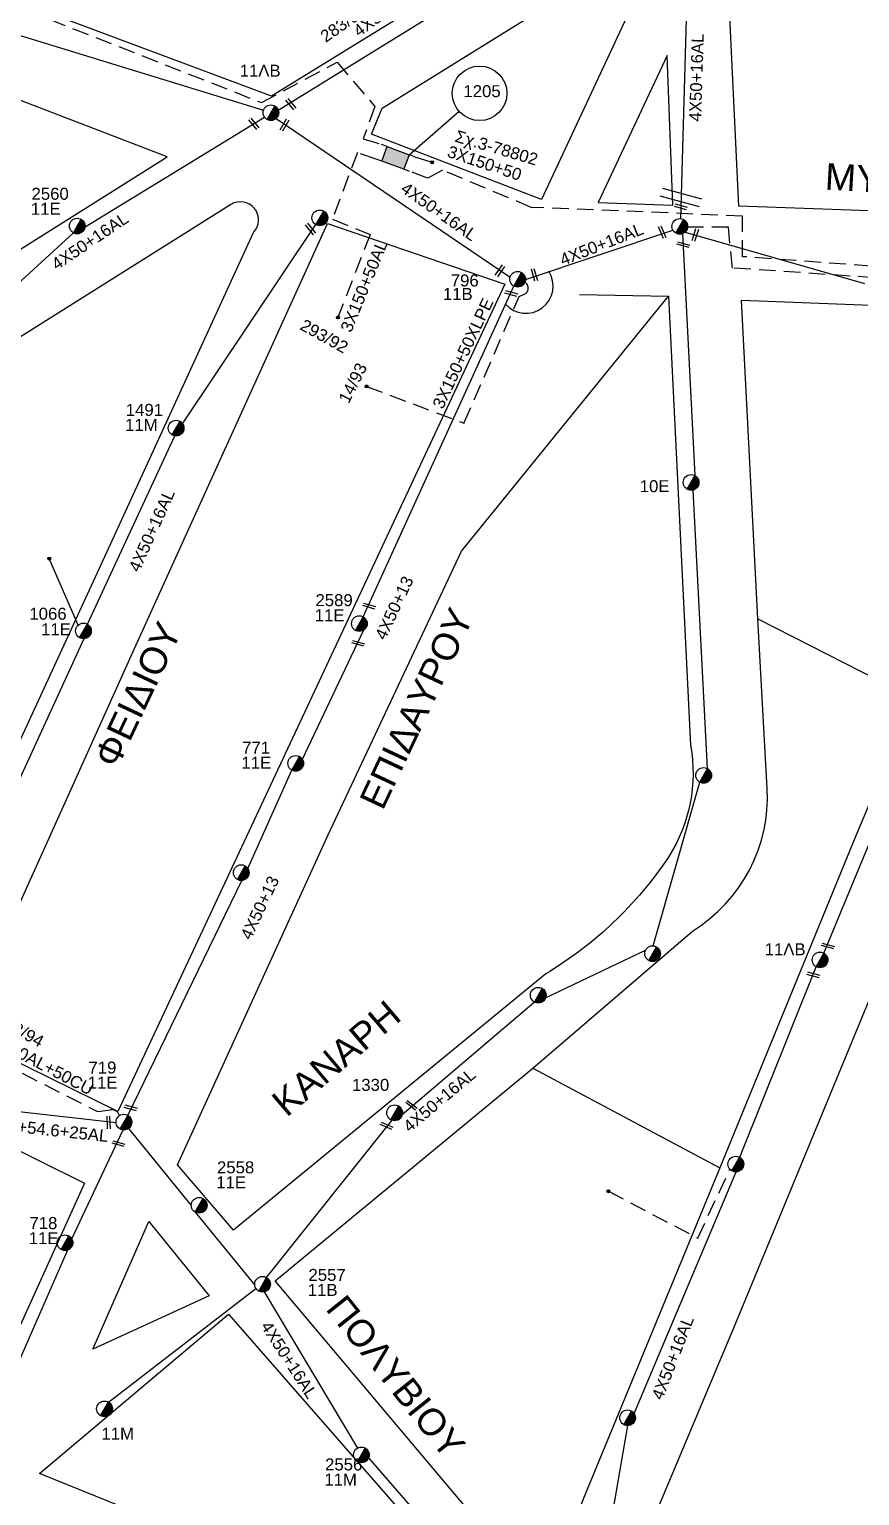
# Model space of a CAD drawing. Header units: millimetres. Extents: x 8791 to 11104, y 1833 to 2902.
# Drawn here: x 9013.5 to 9140.8, y 2456.7 to 2681.6 of the extents above; entities that cross this region are included whole.
import ezdxf
from ezdxf.enums import TextEntityAlignment as Align

# ---------------------------------------------------------------- set-up
doc = ezdxf.new("R2010")
doc.units = ezdxf.units.MM
doc.linetypes.add('DASHED', pattern=[19.05, 12.7, -6.35])
for name, color, linetype in [('Link Box 4 Διευθύνσεων', 7, 'Continuous'), ('Γέφυρες Εναερίου Δικτύου', 7, 'Continuous'), ('Γυμνά εναέρια ΧΤ και ΦΟΠ (3Φ)   4x50+16AL', 7, 'Continuous'), ('Επιγραφές - Σχήματα', 7, 'Continuous'), ('Καλώδια ΧΤ   3x150+50AL', 7, 'DASHED'), ('Καλώδια ΧΤ   3x150+50AL XLPE', 7, 'DASHED'), ('Καλώδια ΧΤ   3x150+70AL', 7, 'DASHED'), ('Καλώδια ΧΤ   3x150AL+50CU', 7, 'DASHED'), ('Καλώδια ΧΤ   4x50+13', 7, 'Continuous'), ('Μηχανική τομή', 7, 'Continuous'), ('Στύλος ΦΜ', 7, 'Continuous'), ('Στύλος ΦΜ @ 1', 7, 'Continuous'), ('Συνδέσεις', 7, 'Continuous'), ('Συνεστραμμένα ΧΤ   3x70+54.6+25AL', 7, 'SYN_LINE'), ('Υπόβαθρο ΔΕΗ', 7, 'Continuous')]:
    doc.layers.add(name, color=color, linetype=linetype)
doc.styles.add('ar', font='ARIAL.TTF')
doc.styles.get("Standard").update_dxf_attribs({"font": 'ARIAL.TTF'})
doc.linetypes.add('SYN_LINE', pattern='A,0.5,-0.0001,["/\\/\\/\\/",Standard,S=0.1,R=0,X=0,Y=-0.05],-0.25', length=0.7501)

# ---------------------------------------------------------------- blocks, each defined once
blk = doc.blocks.new('ΥΠΑΡΧΩΝ ΤΣΙΜΕΝΤΕΝΙΟΣ ΣΤΥΛΟΣ')
at = {"layer": 'Στύλος ΦΜ'}
blk.add_hatch(color=256, dxfattribs=at).paths.add_polyline_path([(-1.29, -2.28, 0.574793), (2.62, 0, 0.268822), (1.3, 2.27)])
blk.add_line((-1.29, -2.28), (1.3, 2.27), dxfattribs=at)
blk.add_circle((0, 0), 2.62, dxfattribs=at)
at = {"layer": 'Στύλος ΦΜ', "flags": 4}
for tag, p in [('ΑΡΙΘΜΟΣ', (-4.68, 8.05)), ('ΤΥΠΟΣ', (-4.91, 3.03))]:
    blk.add_attdef(tag, p, '', height=4, dxfattribs=at)
blk = doc.blocks.new('LINK BOX 4 ΑΝΑΧΩΡΗΣΕΩΝ')
at = {"layer": 'Link Box 4 Διευθύνσεων', "ltscale": 40}
blk.add_hatch(color=256, dxfattribs=at).paths.add_polyline_path([(-3.54, 0), (-3.54, -4.67), (3.54, -4.67), (3.54, 0)])
for p, q in [((-3.54, 0), (-5.33, 0)), ((5.33, 0), (3.54, 0)), ((-3.54, -4.67), (-5.33, -4.67)), ((5.33, -4.67), (3.54, -4.67))]:
    blk.add_line(p, q, dxfattribs=at)
blk.add_lwpolyline([(-3.54, -4.67), (-3.54, 0), (3.54, 0), (3.54, -4.67)], close=True, dxfattribs=at)
blk = doc.blocks.new('ΜΗΧΑΝΙΚΗ ΤΟΜΗ')
at = {"layer": 'Μηχανική τομή', "ltscale": 40}
for p, q in [((-1.89, 0.78), (1.89, 0.78)), ((1.89, 0), (-1.89, 0))]:
    blk.add_line(p, q, dxfattribs=at)
blk = doc.blocks.new('_ΣΥΝΔΕΣΗ')
at = {"layer": 'Συνδέσεις', "linetype": 'SYN_LINE', "ltscale": 40}
blk.add_hatch(color=256, dxfattribs=at).paths.add_polyline_path([(0.5, -0.01, 1), (-0.5, -0.01, 1)])
at = {"layer": 'Συνδέσεις'}
blk.add_circle((0, -0.01), 0.5, dxfattribs=at)

msp = doc.modelspace()

# ---------------------------------------------------------------- linework, layer by layer
at = {"layer": 'Γέφυρες Εναερίου Δικτύου', "color": 6, "linetype": 'DASHED', "ltscale": 0.2}
msp.add_lwpolyline([(9065.17, 2626.84), (9080.11, 2621.2)], dxfattribs=at)
at = {"layer": 'Γέφυρες Εναερίου Δικτύου', "linetype": 'SYN_LINE', "ltscale": 10}
msp.add_lwpolyline([(9020.94, 2590.22), (9016.5, 2600.48)], dxfattribs=at)
at = {"layer": 'Γέφυρες Εναερίου Δικτύου', "color": 85, "linetype": 'DASHED', "ltscale": 0.2}
msp.add_lwpolyline([(9102.25, 2503.43), (9115.94, 2496.23), (9120.87, 2506.8)], dxfattribs=at)
at = {"layer": 'Γυμνά εναέρια ΧΤ και ΦΟΠ (3Φ)   4x50+16AL', "color": 133}
msp.add_lwpolyline([(9051.63, 2669.22), (9078.52, 2685.8)], dxfattribs=at)
at = {"layer": 'Γυμνά εναέρια ΧΤ και ΦΟΠ (3Φ)   4x50+16AL', "color": 173}
for points in [[(9113.35, 2652.57), (9114.25, 2684.94)], [(9028.69, 2513.06), (9038.29, 2501.23)], [(9038.9, 2500.22), (9048.03, 2489.02)], [(9049.45, 2487.98), (9063.78, 2464.05)], [(9065.48, 2462.53), (9089.18, 2435.19)]]:
    msp.add_lwpolyline(points, dxfattribs=at)
at = {"layer": 'Γυμνά εναέρια ΧΤ και ΦΟΠ (3Φ)   4x50+16AL', "color": 1}
for points in [[(9007.36, 2682.11), (9049.36, 2669.21)], [(9036.96, 2621.13), (9057.41, 2651.65)], [(9022.36, 2590.39), (9035.79, 2619.26)]]:
    msp.add_lwpolyline(points, dxfattribs=at)
at = {"layer": 'Γυμνά εναέρια ΧΤ και ΦΟΠ (3Φ)   4x50+16AL', "color": 27}
for points in [[(9022.01, 2651.34), (9049.52, 2668.13)], [(8992.2, 2624.73), (9020.22, 2650.39)]]:
    msp.add_lwpolyline(points, dxfattribs=at)
at = {"layer": 'Γυμνά εναέρια ΧΤ και ΦΟΠ (3Φ)   4x50+16AL', "color": 6}
for points in [[(9051.3, 2667.92), (9087.17, 2643.6)], [(9089.53, 2643.25), (9112.14, 2650.79)], [(9114.02, 2650.52), (9141.51, 2642.65)]]:
    msp.add_lwpolyline(points, dxfattribs=at)
at = {"layer": 'Γυμνά εναέρια ΧΤ και ΦΟΠ (3Φ)   4x50+16AL', "color": 5}
for points in [[(9115.52, 2613.17), (9113.66, 2650.28)], [(9117.43, 2568.25), (9115.25, 2610.97)], [(9109.12, 2541.06), (9116.24, 2566.16)], [(9092.6, 2533.06), (9107.93, 2540.39)], [(9070.64, 2515.18), (9090.88, 2532.44)], [(9049.82, 2490.21), (9069.08, 2514.31)], [(9025.59, 2471.09), (9048.21, 2488.51)]]:
    msp.add_lwpolyline(points, dxfattribs=at)
at = {"layer": 'Γυμνά εναέρια ΧΤ και ΦΟΠ (3Φ)   4x50+16AL', "color": 85}
for points in [[(9135.28, 2539.95), (9150.04, 2575.56)], [(9122.37, 2508.64), (9134.09, 2537.86)], [(9106.19, 2469.34), (9121.81, 2506.39)], [(9099.22, 2432.87), (9105.2, 2467.48)]]:
    msp.add_lwpolyline(points, dxfattribs=at)
at = {"layer": 'Επιγραφές - Σχήματα', "ltscale": 20}
msp.add_line((9071.71, 2662.38), (9079.34, 2669.03), dxfattribs=at)
msp.add_circle((9082.5, 2671.79), 4.19, dxfattribs=at)
msp.add_arc((9089.58, 2642.24), 4.19, 221.1135, 33.125, dxfattribs=at)
at = {"layer": 'Καλώδια ΧΤ   3x150+50AL', "color": 5, "ltscale": 0.2}
msp.add_lwpolyline([(9201.45, 2678.39), (9204.47, 2677.07), (9201.64, 2670.14), (9191.16, 2674.21), (9177.29, 2641.18), (9121.25, 2645), (9120.63, 2651.27), (9114.38, 2651.24)], dxfattribs=at)
at = {"layer": 'Καλώδια ΧΤ   3x150+50AL', "color": 27, "ltscale": 0.2}
for points in [[(9201.05, 2677.24), (9202.73, 2676.64), (9200.91, 2672.28), (9190.56, 2676.54), (9176.63, 2642.75), (9122.81, 2646.74), (9122.81, 2652.97), (9090.42, 2654.3), (9076.8, 2659.99), (9074.52, 2658.77), (9071.74, 2659.83)], [(9072.57, 2662.06), (9075.24, 2661.22)]]:
    msp.add_lwpolyline(points, dxfattribs=at)
at = {"layer": 'Καλώδια ΧΤ   3x150+50AL', "color": 2, "ltscale": 0.2}
msp.add_lwpolyline([(9066.64, 2661.71), (9063.75, 2662.7), (9059.92, 2652.47), (9065.73, 2650.16), (9060.78, 2637.43)], dxfattribs=at)
at = {"layer": 'Καλώδια ΧΤ   3x150+50AL XLPE', "color": 6, "linetype": 'DASHED', "ltscale": 0.2}
msp.add_lwpolyline([(9080.15, 2621.29), (9088.55, 2640.62), (9089.33, 2640.97, 0.611409), (9089.44, 2642.81)], format="xyb", dxfattribs=at)
at = {"layer": 'Καλώδια ΧΤ   3x150+70AL', "color": 2, "ltscale": 0.2}
msp.add_lwpolyline([(8920.53, 2727.68), (8921.84, 2730.77), (8924.64, 2729.76), (8920.55, 2718.58), (8966.51, 2701.37), (8966.47, 2700.23), (8998.46, 2688.99), (8999.3, 2691.33), (9010.03, 2687.66), (9009.46, 2685.93), (9049.04, 2670.38), (9060.66, 2676.56), (9066.45, 2669.76), (9064.64, 2664.82), (9067.47, 2663.95)], dxfattribs=at)
at = {"layer": 'Καλώδια ΧΤ   3x150AL+50CU', "color": 30, "ltscale": 0.2}
msp.add_lwpolyline([(8963.43, 2592.01), (8962.11, 2588.83), (8983.73, 2578.77), (8983.81, 2577.18, 0.264758), (8986.61, 2572.8), (8994.24, 2539.44), (8992.27, 2534.97), (8996.07, 2532.83), (8995.38, 2530.13), (9023.91, 2515.66), (9025.92, 2515.92, -0.37576), (9027.27, 2515.01, -1.314669)], format="xyb", dxfattribs=at)
at = {"layer": 'Καλώδια ΧΤ   4x50+13', "color": 6}
msp.add_lwpolyline([(9064.66, 2591.51), (9087.74, 2642.24)], dxfattribs=at)
at = {"layer": 'Καλώδια ΧΤ   4x50+13', "color": 30}
for points in [[(9055.32, 2569.67), (9064.69, 2589.44)], [(9046.96, 2552.93), (9053.71, 2568)], [(9028.56, 2515.06), (9046.03, 2551.08)], [(9019.98, 2496.12), (9027.83, 2512.83)], [(9011.83, 2477.27), (9019.39, 2494.42)]]:
    msp.add_lwpolyline(points, dxfattribs=at)
at = {"layer": 'Καλώδια ΧΤ   4x50+13', "color": 1}
msp.add_lwpolyline([(9021.83, 2588.15), (9009.4, 2561.06)], dxfattribs=at)
at = {"layer": 'Συνεστραμμένα ΧΤ   3x70+54.6+25AL', "color": 30, "linetype": 'SYN_LINE', "ltscale": 20}
msp.add_lwpolyline([(9002.81, 2516.7), (9026.76, 2513.95)], dxfattribs=at)
at = {"layer": 'Υπόβαθρο ΔΕΗ'}
for points in [[(9077.3, 2348.76), (9052.95, 2293.05), (9045.61, 2289.44), (9040.98, 2290.83), (9064.05, 2345.72), (9121.74, 2483.07), (9147.92, 2546.6), (9182.28, 2630.14), (9204.78, 2685.81), (9239.45, 2770.36), (9275.14, 2857.83), (9284.65, 2881.57)], [(9122.65, 2640.05), (9172.99, 2638.14), (9153.23, 2589.17), (9139.66, 2556.72), (9119.32, 2506.99), (9098.39, 2456.19), (9092.36, 2440.79), (9051.16, 2489.69), (9090.63, 2522.29), (9119.32, 2506.99)], [(9097.82, 2640.94), (9111.44, 2640.68)], [(9125.13, 2591.22), (9122.65, 2640.05)]]:
    msp.add_lwpolyline(points, dxfattribs=at)
for points in [[(9028.76, 2740.66), (9110.73, 2708.4), (9050.57, 2671.35), (9010.64, 2686.33)], [(9065.94, 2665.53), (9067.54, 2669.49), (9103.75, 2692), (9107.91, 2689.69), (9091.98, 2655.49)], [(9100.68, 2655.05), (9112.13, 2654.66), (9111.23, 2677.61)], [(9004.93, 2673.46), (8995.15, 2647.08), (9004.75, 2643.31), (9034.62, 2662.04)], [(9059.15, 2651.81), (9086.34, 2642.54), (9056.4, 2578.5), (9027.02, 2515.63), (9002.91, 2527.52), (9029.58, 2586.65)], [(9000.67, 2515.21), (9021.94, 2504.66), (9008.85, 2475.82)], [(9031.76, 2498.8), (9041.04, 2487.39), (9023.19, 2479.21)], [(9043.98, 2484.58), (9089.22, 2432.8), (9088.07, 2430.76), (9051.27, 2445.48), (9015, 2460.12)]]:
    msp.add_lwpolyline(points, close=True, dxfattribs=at)
for points in [[(9122.24, 2654.47), (9119.96, 2701.94, -0.459402), (9122.84, 2703.6), (9189.46, 2677.94), (9179.35, 2652.44)], [(9111.44, 2640.68), (9114.84, 2571.82, -0.189586), (9111.44, 2554.67, -0.112007), (9092.64, 2536.77), (9044.77, 2497.47), (9036.19, 2507.5), (9059.22, 2558), (9079.7, 2601.59)]]:
    msp.add_lwpolyline(points, format="xyb", close=True, dxfattribs=at)
for points in [[(9042.68, 2653.69), (9004.74, 2629.87), (8986.31, 2588.2), (8995.15, 2545.13, 1.152033), (8999.31, 2544.94), (9025.1, 2600.85), (9047.83, 2650.47, 0.878609), (9044.37, 2654.75), (9042.68, 2653.69)], [(9090.63, 2522.29), (9115.13, 2543.32, 0.272944), (9126.6, 2565.16), (9125.13, 2591.22), (9149, 2579.04)]]:
    msp.add_lwpolyline(points, format="xyb", dxfattribs=at)

# ---------------------------------------------------------------- block references
at = {"layer": 'Link Box 4 Διευθύνσεων', "xscale": 0.5104822389464412, "yscale": 0.5104822389464412, "zscale": 0.5104822389464412, "rotation": 339.707776751225}
msp.add_blockref('LINK BOX 4 ΑΝΑΧΩΡΗΣΕΩΝ', (9070.02, 2663), dxfattribs=at)
at = {"layer": 'Μηχανική τομή'}
for p, xscale, yscale, zscale, rotation in [((9053.73, 2670.24), 0.5104822389465569, 0.5104822389465569, 0.5104822389465569, 129.5263923965543), ((9048.05, 2667.22), 0.5104822389465569, 0.5104822389465569, 0.5104822389465569, 129.5263923965543), ((9052.76, 2666.84), 0.5104822389467004, 0.5104822389467004, 0.5104822389467004, 60.20377060093814), ((9113.53, 2656.44), 1.646269829871689, 1.646269829871689, 1.646269829871689, 164.5229313551866), ((9113.4, 2654.58), 0.5104822389464337, 0.5104822389464337, 0.5104822389464337, 164.5229313551866), ((9056.7, 2651.11), 0.5104822389465569, 0.5104822389465569, 0.5104822389465569, 129.5263923965543), ((9110.66, 2650.59), 0.5104822389464745, 0.5104822389464745, 0.5104822389464745, 113.3807660149681), ((9113.78, 2648.78), 0.5104822389464337, 0.5104822389464337, 0.5104822389464337, 164.5229313551866), ((9115.74, 2650.01), 0.5104822389464346, 0.5104822389464346, 0.5104822389464346, 72.1977486850083), ((9085.45, 2644.68), 0.5104822389463145, 0.5104822389463145, 0.5104822389463145, 234.536945501315), ((9090.7, 2643.91), 0.5104822389463184, 0.5104822389463184, 0.5104822389463184, 286.2776215439025), ((9087.4, 2641.29), 0.5104822389464337, 0.5104822389464337, 0.5104822389464337, 164.5229313551866), ((9065.62, 2593.35), 0.5104822389464337, 0.5104822389464337, 0.5104822389464337, 164.5229313551866), ((9063.93, 2587.63), 0.5104822389464337, 0.5104822389464337, 0.5104822389464337, 164.5229313551866), ((9135.96, 2541.23), 0.5104822389464337, 0.5104822389464337, 0.5104822389464337, 164.5229313551866), ((9133.71, 2536.8), 0.5104822389464337, 0.5104822389464337, 0.5104822389464337, 164.5229313551866), ((9029.05, 2516.41), 0.5104822389464337, 0.5104822389464337, 0.5104822389464337, 164.5229313551866), ((9072.17, 2516.74), 0.5104822389464514, 0.5104822389464514, 0.5104822389464514, 142.0416155932423), ((9025.82, 2513.98), 0.5104822389465152, 0.5104822389465152, 0.5104822389465152, 92.96078094854953), ((9068.29, 2513.63), 0.5104822389464193, 0.5104822389464193, 0.5104822389464193, 156.3909187958353), ((9027.19, 2510.92), 0.5104822389464337, 0.5104822389464337, 0.5104822389464337, 164.5229313551866)]:
    msp.add_blockref('ΜΗΧΑΝΙΚΗ ΤΟΜΗ', p, dxfattribs=dict(at, xscale=xscale, yscale=yscale, zscale=zscale, rotation=rotation))
at = {"layer": 'Στύλος ΦΜ @ 1', "ltscale": 40}
ref = msp.add_blockref('ΥΠΑΡΧΩΝ ΤΣΙΜΕΝΤΕΝΙΟΣ ΣΤΥΛΟΣ', (9050.5, 2668.82), dxfattribs=dict(at, xscale=0.4594340150515993, yscale=0.4594340150515993, zscale=0.4594340150515993))
ref.add_attrib('ΤΥΠΟΣ', '11ΛB', (9045.71, 2674.34), dxfattribs={"layer": 'Στύλος ΦΜ', "height": 1.838, "flags": 4})
ref = msp.add_blockref('ΥΠΑΡΧΩΝ ΤΣΙΜΕΝΤΕΝΙΟΣ ΣΤΥΛΟΣ', (9020.81, 2651.44), dxfattribs=dict(at, xscale=0.4594340150515993, yscale=0.4594340150515993, zscale=0.4594340150515993))
ref.add_attrib('ΤΥΠΟΣ', '11E', (9013.7, 2653.16), dxfattribs={"layer": 'Στύλος ΦΜ', "height": 1.838, "flags": 4})
ref.add_attrib('ΑΡΙΘΜΟΣ', '2560', (9013.8, 2655.47), dxfattribs={"layer": 'Στύλος ΦΜ', "height": 1.838, "flags": 4})
at = {"layer": 'Στύλος ΦΜ @ 1', "ltscale": 40, "xscale": 0.4594340150515993, "yscale": 0.4594340150515993, "zscale": 0.4594340150515993}
for p in [(9058, 2652.69), (9113.18, 2651.38), (9116.84, 2567.2), (9045.95, 2552.28), (9109.01, 2539.86), (9091.48, 2533.49), (9121.77, 2507.59), (9105.18, 2468.68)]:
    msp.add_blockref('ΥΠΑΡΧΩΝ ΤΣΙΜΕΝΤΕΝΙΟΣ ΣΤΥΛΟΣ', p, dxfattribs=at)
at = {"layer": 'Στύλος ΦΜ @ 1', "ltscale": 40}
ref = msp.add_blockref('ΥΠΑΡΧΩΝ ΤΣΙΜΕΝΤΕΝΙΟΣ ΣΤΥΛΟΣ', (9088.33, 2643.28), dxfattribs=dict(at, xscale=0.4594340150515993, yscale=0.4594340150515993, zscale=0.4594340150515993))
ref.add_attrib('ΤΥΠΟΣ', '11B', (9076.87, 2640.11), dxfattribs={"layer": 'Στύλος ΦΜ', "height": 1.838, "flags": 4})
ref.add_attrib('ΑΡΙΘΜΟΣ', '796', (9078.07, 2642.17), dxfattribs={"layer": 'Στύλος ΦΜ', "height": 1.838, "flags": 4})
ref = msp.add_blockref('ΥΠΑΡΧΩΝ ΤΣΙΜΕΝΤΕΝΙΟΣ ΣΤΥΛΟΣ', (9035.97, 2620.45), dxfattribs=dict(at, xscale=0.4594340150515993, yscale=0.4594340150515993, zscale=0.4594340150515993))
ref.add_attrib('ΤΥΠΟΣ', '11M', (9028.14, 2620.02), dxfattribs={"layer": 'Στύλος ΦΜ', "height": 1.838, "flags": 4})
ref.add_attrib('ΑΡΙΘΜΟΣ', '1491', (9028.25, 2622.33), dxfattribs={"layer": 'Στύλος ΦΜ', "height": 1.838, "flags": 4})
ref = msp.add_blockref('ΥΠΑΡΧΩΝ ΤΣΙΜΕΝΤΕΝΙΟΣ ΣΤΥΛΟΣ', (9114.92, 2612.12), dxfattribs=dict(at, xscale=0.4594340150515993, yscale=0.4594340150515993, zscale=0.4594340150515993))
ref.add_attrib('ΤΥΠΟΣ', '10E', (9107.04, 2610.63), dxfattribs={"layer": 'Στύλος ΦΜ', "height": 1.838, "flags": 4})
ref = msp.add_blockref('ΥΠΑΡΧΩΝ ΤΣΙΜΕΝΤΕΝΙΟΣ ΣΤΥΛΟΣ', (9064.06, 2590.47), dxfattribs=dict(at, xscale=0.4594340150515993, yscale=0.4594340150515993, zscale=0.4594340150515993))
ref.add_attrib('ΤΥΠΟΣ', '11E', (9057.22, 2590.84), dxfattribs={"layer": 'Στύλος ΦΜ', "height": 1.838, "flags": 4})
ref.add_attrib('ΑΡΙΘΜΟΣ', '2589', (9057.33, 2593.15), dxfattribs={"layer": 'Στύλος ΦΜ', "height": 1.838, "flags": 4})
ref = msp.add_blockref('ΥΠΑΡΧΩΝ ΤΣΙΜΕΝΤΕΝΙΟΣ ΣΤΥΛΟΣ', (9021.76, 2589.35), dxfattribs=dict(at, xscale=0.4594340150515993, yscale=0.4594340150515993, zscale=0.4594340150515993))
ref.add_attrib('ΤΥΠΟΣ', '11E', (9015.26, 2588.68), dxfattribs={"layer": 'Στύλος ΦΜ', "height": 1.838, "flags": 4})
ref.add_attrib('ΑΡΙΘΜΟΣ', '1066', (9013.47, 2591.07), dxfattribs={"layer": 'Στύλος ΦΜ', "height": 1.838, "flags": 4})
ref = msp.add_blockref('ΥΠΑΡΧΩΝ ΤΣΙΜΕΝΤΕΝΙΟΣ ΣΤΥΛΟΣ', (9054.3, 2569.04), dxfattribs=dict(at, xscale=0.4594340150515993, yscale=0.4594340150515993, zscale=0.4594340150515993))
ref.add_attrib('ΤΥΠΟΣ', '11E', (9045.98, 2568.22), dxfattribs={"layer": 'Στύλος ΦΜ', "height": 1.838, "flags": 4})
ref.add_attrib('ΑΡΙΘΜΟΣ', '771', (9046.08, 2570.53), dxfattribs={"layer": 'Στύλος ΦΜ', "height": 1.838, "flags": 4})
ref = msp.add_blockref('ΥΠΑΡΧΩΝ ΤΣΙΜΕΝΤΕΝΙΟΣ ΣΤΥΛΟΣ', (9134.68, 2538.9), dxfattribs=dict(at, xscale=0.4594340150515993, yscale=0.4594340150515993, zscale=0.4594340150515993))
ref.add_attrib('ΤΥΠΟΣ', '11ΛB', (9126.19, 2539.61), dxfattribs={"layer": 'Στύλος ΦΜ', "height": 1.838, "flags": 4})
ref = msp.add_blockref('ΥΠΑΡΧΩΝ ΤΣΙΜΕΝΤΕΝΙΟΣ ΣΤΥΛΟΣ', (9027.96, 2514.02), dxfattribs=dict(at, xscale=0.4594340150515993, yscale=0.4594340150515993, zscale=0.4594340150515993))
ref.add_attrib('ΤΥΠΟΣ', '11E', (9022.42, 2519.16), dxfattribs={"layer": 'Στύλος ΦΜ', "height": 1.838, "flags": 4})
ref.add_attrib('ΑΡΙΘΜΟΣ', '719', (9022.53, 2521.47), dxfattribs={"layer": 'Στύλος ΦΜ', "height": 1.838, "flags": 4})
ref = msp.add_blockref('ΥΠΑΡΧΩΝ ΤΣΙΜΕΝΤΕΝΙΟΣ ΣΤΥΛΟΣ', (9069.47, 2515.45), dxfattribs=dict(at, xscale=0.4594340150515993, yscale=0.4594340150515993, zscale=0.4594340150515993))
ref.add_attrib('ΤΥΠΟΣ', '1330', (9062.93, 2518.82), dxfattribs={"layer": 'Στύλος ΦΜ', "height": 1.838, "flags": 4})
ref = msp.add_blockref('ΥΠΑΡΧΩΝ ΤΣΙΜΕΝΤΕΝΙΟΣ ΣΤΥΛΟΣ', (9039.5, 2501.27), dxfattribs=dict(at, xscale=0.4594340150515993, yscale=0.4594340150515993, zscale=0.4594340150515993))
ref.add_attrib('ΤΥΠΟΣ', '11E', (9042.12, 2503.86), dxfattribs={"layer": 'Στύλος ΦΜ', "height": 1.838, "flags": 4})
ref.add_attrib('ΑΡΙΘΜΟΣ', '2558', (9042.23, 2506.17), dxfattribs={"layer": 'Στύλος ΦΜ', "height": 1.838, "flags": 4})
ref = msp.add_blockref('ΥΠΑΡΧΩΝ ΤΣΙΜΕΝΤΕΝΙΟΣ ΣΤΥΛΟΣ', (9018.93, 2495.53), dxfattribs=dict(at, xscale=0.4594340150515993, yscale=0.4594340150515993, zscale=0.4594340150515993))
ref.add_attrib('ΤΥΠΟΣ', '11E', (9013.37, 2495.31), dxfattribs={"layer": 'Στύλος ΦΜ', "height": 1.838, "flags": 4})
ref.add_attrib('ΑΡΙΘΜΟΣ', '718', (9013.48, 2497.62), dxfattribs={"layer": 'Στύλος ΦΜ', "height": 1.838, "flags": 4})
ref = msp.add_blockref('ΥΠΑΡΧΩΝ ΤΣΙΜΕΝΤΕΝΙΟΣ ΣΤΥΛΟΣ', (9049.22, 2489.16), dxfattribs=dict(at, xscale=0.4594340150515993, yscale=0.4594340150515993, zscale=0.4594340150515993))
ref.add_attrib('ΤΥΠΟΣ', '11B', (9056.15, 2487.37), dxfattribs={"layer": 'Στύλος ΦΜ', "height": 1.838, "flags": 4})
ref.add_attrib('ΑΡΙΘΜΟΣ', '2557', (9056.26, 2489.68), dxfattribs={"layer": 'Στύλος ΦΜ', "height": 1.838, "flags": 4})
ref = msp.add_blockref('ΥΠΑΡΧΩΝ ΤΣΙΜΕΝΤΕΝΙΟΣ ΣΤΥΛΟΣ', (9024.99, 2470.05), dxfattribs=dict(at, xscale=0.4594340150515993, yscale=0.4594340150515993, zscale=0.4594340150515993))
ref.add_attrib('ΤΥΠΟΣ', '11M', (9024.52, 2465.33), dxfattribs={"layer": 'Στύλος ΦΜ', "height": 1.838, "flags": 4})
ref = msp.add_blockref('ΥΠΑΡΧΩΝ ΤΣΙΜΕΝΤΕΝΙΟΣ ΣΤΥΛΟΣ', (9064.37, 2463), dxfattribs=dict(at, xscale=0.4594340150515993, yscale=0.4594340150515993, zscale=0.4594340150515993))
ref.add_attrib('ΤΥΠΟΣ', '11M', (9058.69, 2458.3), dxfattribs={"layer": 'Στύλος ΦΜ', "height": 1.838, "flags": 4})
ref.add_attrib('ΑΡΙΘΜΟΣ', '2556', (9058.8, 2460.61), dxfattribs={"layer": 'Στύλος ΦΜ', "height": 1.838, "flags": 4})
at = {"layer": 'Συνδέσεις', "xscale": 0.4594340150518314, "yscale": 0.4594340150518314, "zscale": 0.4594340150518314}
for p in [(9075.22, 2661.22), (9060.77, 2637.43), (9065.16, 2626.84), (9016.51, 2600.46), (9102.25, 2503.43)]:
    msp.add_blockref('_ΣΥΝΔΕΣΗ', p, dxfattribs=at)

# ---------------------------------------------------------------- texts
at = {"layer": 'Γυμνά εναέρια ΧΤ και ΦΟΠ (3Φ)   4x50+16AL', "ltscale": 0.2}
for rotation, p in [(36.2301, (9068.9, 2685.08)), (88.1859, (9115.73, 2674.21)), (324.8692, (9076.29, 2653.67)), (34.0327, (9022.75, 2649.14)), (21.5543, (9101.18, 2648.65)), (65.7274, (9032.22, 2604.76)), (40.0764, (9076.32, 2517.39)), (302.8512, (9053.3, 2477.57)), (68.6774, (9112.09, 2477.9))]:
    msp.add_text('4X50+16AL', height=1.838, rotation=rotation, dxfattribs=at).set_placement(p, align=Align.MIDDLE)
at = {"layer": 'Επιγραφές - Σχήματα', "ltscale": 20, "attachment_point": 1, "style": 'ar'}
for s, insert, char_height, width, rotation in [('283/92', (9057.85, 2681.02), 1.838, 19.788, 34.9663), ('Σχ.3-78802', (9079.09, 2666.18), 1.838, 19.788, 343.4877), ('ΜΥΣΤΡΑ', (9135.58, 2661.11), 4.084, 40.3352, 356.6788), ('293/92', (9055.7, 2637.27), 1.838, 19.788, 330.8363), ('14/93', (9060.78, 2624.93), 1.838, 19.788, 63.19), ('ΕΠΙΔΑΥΡΟΥ', (9063.94, 2563.41), 4.084, 57.2706, 64.8327), ('ΦΕΙΔΙΟΥ', (9023.2, 2569.79), 4.084, 57.2706, 64.8327), ('ΚΑΝΑΡΗ', (9050.25, 2517.78), 4.084, 57.2706, 40.3922), ('88/94', (9010.3, 2530.15), 1.838, 19.788, 330.8363), ('3X70+54.6+25AL', (9005.8, 2514.94), 1.8377, 19.788, 353.8407), ('ΠΟΛΥΒΙΟΥ', (9061.94, 2487.9), 4.084, 40.3352, 308.5771)]:
    msp.add_mtext(s, dxfattribs=dict(at, insert=insert, char_height=char_height, width=width, rotation=rotation))
at = {"layer": 'Επιγραφές - Σχήματα', "ltscale": 20, "insert": (9080.01, 2673.04), "char_height": 1.838, "width": 6.4756, "attachment_point": 1, "style": 'ar'}
msp.add_mtext('1205', dxfattribs=at)
at = {"layer": 'Καλώδια ΧΤ   3x150+50AL', "ltscale": 0.2}
msp.add_text('3X150+50AL', height=1.838, rotation=67.7066, dxfattribs=at).set_placement((9064.77, 2642.25), align=Align.MIDDLE)
at = {"layer": 'Καλώδια ΧΤ   3x150+50AL', "ltscale": 0.2, "insert": (9077.97, 2663.84), "char_height": 1.838, "width": 19.788, "attachment_point": 1, "rotation": 341.4375}
msp.add_mtext('3Χ150+50', dxfattribs=at)
at = {"layer": 'Καλώδια ΧΤ   3x150+50AL XLPE', "ltscale": 20, "insert": (9075.19, 2624.03), "char_height": 1.8377, "width": 19.788, "attachment_point": 1, "rotation": 64.7214, "style": 'ar'}
msp.add_mtext('3Χ150+50XLPE', dxfattribs=at)
at = {"layer": 'Καλώδια ΧΤ   3x150AL+50CU', "ltscale": 0.2}
msp.add_text('3X150AL+50CU', height=1.8377, rotation=332.173, dxfattribs=at).set_placement((9014.85, 2523.25), align=Align.MIDDLE)
at = {"layer": 'Καλώδια ΧΤ   4x50+13', "ltscale": 0.2}
for rotation, p in [(64.8215, (9069.39, 2592.89)), (64.6728, (9048.78, 2546.91))]:
    msp.add_text('4X50+13', height=1.838, rotation=rotation, dxfattribs=at).set_placement(p, align=Align.MIDDLE)

doc.saveas('drawing.dxf')
